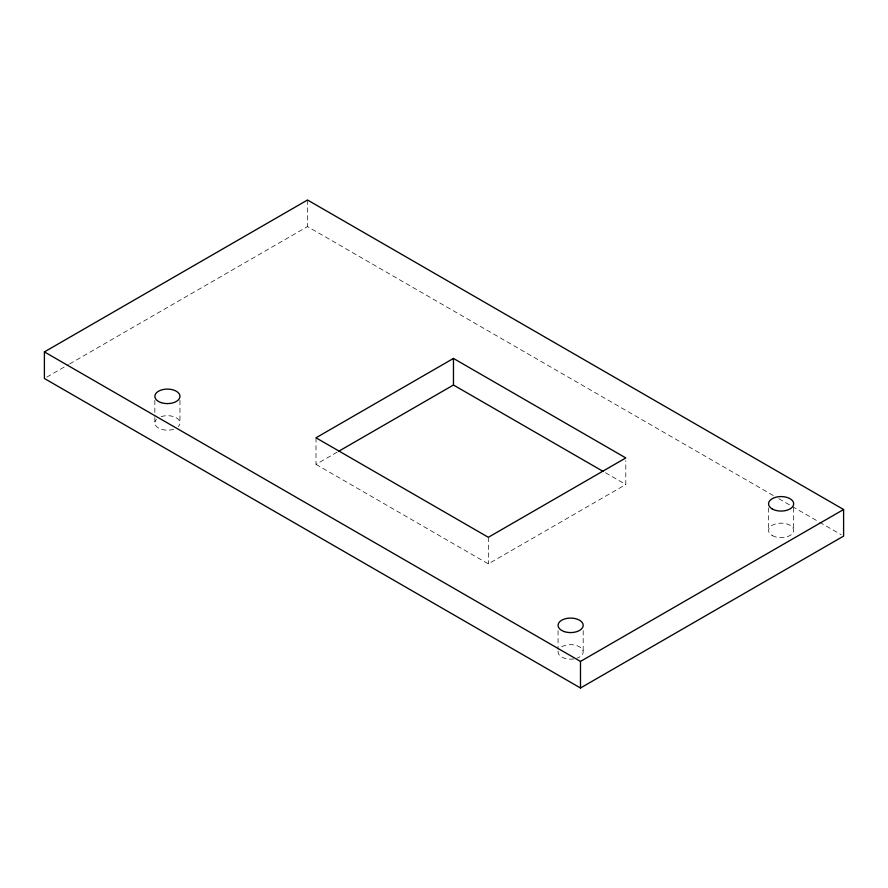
<?xml version="1.0" encoding="UTF-8"?>
<svg xmlns="http://www.w3.org/2000/svg" width="888" height="888" viewBox="0 0 888 888"><rect width="100%" height="100%" fill="white"/><g stroke="black" fill="none" stroke-linecap="round" stroke-linejoin="round"><path stroke-width="0.67" stroke-dasharray="4.44 3.33" d="M46.798 377.1L68.431 364.613M69.63 363.925L307.514 226.584L774.036 495.937M315.995 437.795L315.995 464.38L337.518 451.959M315.995 464.38L488.333 563.88L625.807 484.515L625.807 460.583M778.843 498.701L818.414 521.556M819.613 522.244L841.202 534.709M605.461 472.76L625.807 484.515M793.672 507.803L793.672 530.391M768.553 507.803L768.553 530.391M583.183 630.658L583.183 651.925M558.064 630.658L558.064 649.261M488.333 537.296L488.333 563.88M307.514 200L307.514 226.584M179.964 400.322L179.964 422.921M154.845 400.322L154.845 416.272M154.845 417.604L154.845 422.921M161.128 416.65A12.554 7.248 0 0 1 176.279 417.793A12.554 7.248 0 0 1 178.277 426.551M173.682 429.204A12.554 7.248 0 0 1 158.519 428.049A12.554 7.248 0 0 1 156.532 419.303M561.738 646.797A12.554 7.248 0 0 1 580.586 647.507A12.554 7.248 0 0 1 576.9 658.197M573.87 658.929A12.554 7.248 0 0 1 558.496 650.049M772.227 535.519A12.554 7.248 0 0 0 793.239 532.278A12.554 7.248 0 0 0 777.866 523.398A12.554 7.248 0 0 0 772.227 535.519"/><path stroke-width="1.33" d="M44.4 351.903L307.514 200L843.6 509.512L843.6 536.097L580.486 688L44.4 378.488L44.4 351.903L580.486 661.416L843.6 509.512M453.468 358.43L315.995 437.795L488.333 537.296L625.807 457.931L453.468 358.43L453.468 385.015L603.074 471.384M338.705 451.271L453.468 385.015M580.486 661.416L580.486 688M161.128 402.619A12.554 7.248 0 0 0 179.964 396.337A12.554 7.248 0 0 0 161.128 390.065A12.554 7.248 0 0 0 161.128 402.619M564.346 631.612A12.554 7.248 0 0 0 583.183 625.341A12.554 7.248 0 0 0 564.346 619.058A12.554 7.248 0 0 0 564.346 631.612M772.227 508.935A12.554 7.248 0 0 0 793.239 505.694A12.554 7.248 0 0 0 777.866 496.814A12.554 7.248 0 0 0 772.227 508.935"/></g></svg>
